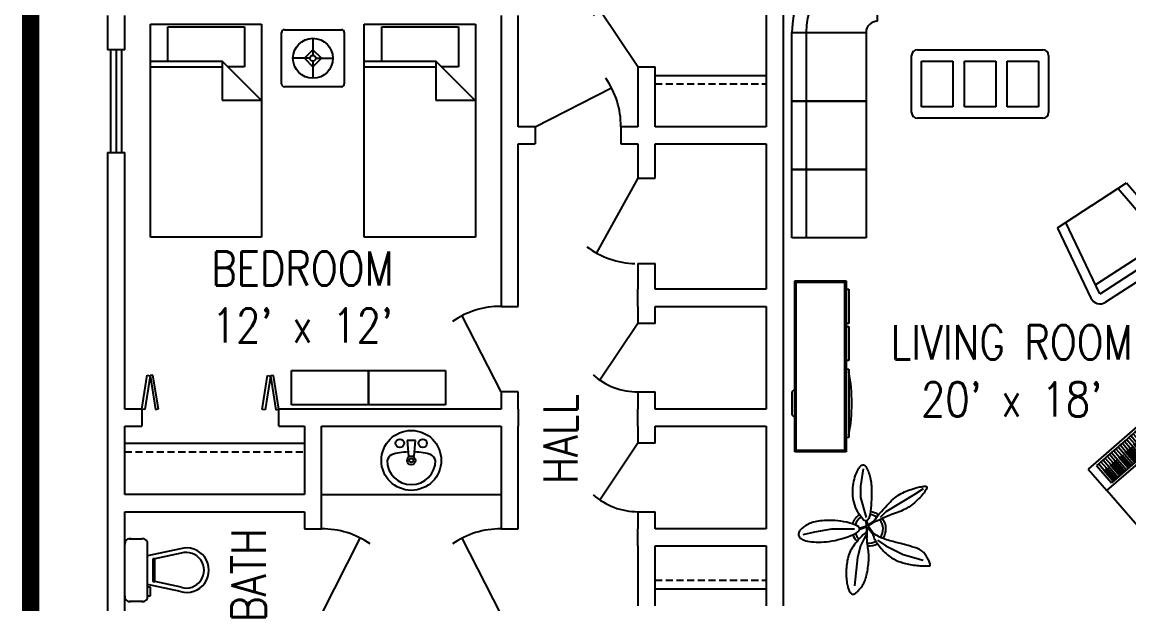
# Model space of a CAD drawing. Extents: x 33 to 1299, y 9 to 819.
# Drawn here: x 33 to 421.2, y 255.7 to 459.7 of the extents above; entities that cross this region are included whole.
import ezdxf
from ezdxf.enums import TextEntityAlignment as Align

# ---------------------------------------------------------------- set-up
doc = ezdxf.new("R2010")
doc.units = 0
doc.header["$LTSCALE"] = 5
doc.linetypes.add('DISCONTINUE', pattern=[0.75, 0.5, -0.25])
for name, color, linetype in [('1', 7, 'CONTINUOUS'), ('2', 7, 'CONTINUOUS'), ('3', 7, 'CONTINUOUS'), ('4', 7, 'CONTINUOUS')]:
    doc.layers.add(name, color=color, linetype=linetype)
doc.styles.add('ROMANS', font='ROMANS')

# ---------------------------------------------------------------- blocks, each defined once
blk = doc.blocks.new('FRNHOUSE-G17')
at = {"layer": '1', "color": 7}
for p, q in [((69, 450), (63, 450)), ((64, 450), (64, 414)), ((66, 450), (66, 414)), ((68, 414), (68, 450)), ((63, 414), (69, 414))]:
    blk.add_line(p, q, dxfattribs=at)
blk = doc.blocks.new('FRNHOUSE-G18')
at = {"layer": '1', "color": 7}
for p, q in [((294, 489), (294, 423)), ((300, 417), (300, 489))]:
    blk.add_line(p, q, dxfattribs=at)
blk = doc.blocks.new('FRNHOUSE-G19')
at = {"layer": '1', "color": 7}
for p, q in [((294, 423), (255, 423)), ((255, 417), (294, 417))]:
    blk.add_line(p, q, dxfattribs=at)
blk = doc.blocks.new('FRNHOUSE-G20')
at = {"layer": '1', "color": 7}
for p, q in [((213, 423), (207, 423)), ((207, 417), (213, 417))]:
    blk.add_line(p, q, dxfattribs=at)
blk = doc.blocks.new('FRNHOUSE-G21')
at = {"layer": '1', "color": 7}
for p, q in [((249, 423), (243, 423)), ((243, 417), (249, 417))]:
    blk.add_line(p, q, dxfattribs=at)
blk = doc.blocks.new('FRNHOUSE-G22')
at = {"layer": '2', "color": 5}
for p, q in [((303, 432), (329, 432)), ((303, 408), (303, 432)), ((308, 432), (308, 408)), ((329, 432), (329, 408)), ((329, 408), (303, 408))]:
    blk.add_line(p, q, dxfattribs=at)
blk = doc.blocks.new('FRNHOUSE-G24')
at = {"layer": '2', "color": 3}
for p, q in [((153, 384.27), (153, 459)), ((153, 459), (192, 459)), ((192, 459), (192, 384.27)), ((159.12, 446.04), (159.12, 458.01)), ((159.12, 458), (186, 458)), ((186, 458), (186, 444)), ((153, 446.04), (178.16, 446.04)), ((178.16, 443.88), (153, 443.88)), ((191.84, 432.36), (178.16, 446.04)), ((178.16, 446.04), (178.16, 432.36)), ((186, 444), (180.22, 444)), ((178.16, 432.36), (191.84, 432.36)), ((192, 384.27), (153, 384.27))]:
    blk.add_line(p, q, dxfattribs=at)
blk = doc.blocks.new('FRNHOUSE-G25')
at = {"layer": '2', "color": 3}
for p, q in [((78, 384.27), (78, 459)), ((78, 459), (117, 459)), ((117, 459), (117, 384.27)), ((84.12, 446.04), (84.12, 458.01)), ((84.12, 458), (111, 458)), ((111, 458), (111, 444)), ((78, 446.04), (103.16, 446.04)), ((103.16, 443.88), (78, 443.88)), ((116.84, 432.36), (103.16, 446.04)), ((103.16, 446.04), (103.16, 432.36)), ((111, 444), (105.22, 444)), ((103.16, 432.36), (116.84, 432.36)), ((117, 384.27), (78, 384.27))]:
    blk.add_line(p, q, dxfattribs=at)
blk = doc.blocks.new('FRNHOUSE-G47')
at = {"layer": '1', "color": 7}
for p, q in [((132, 294), (69, 294)), ((69, 288), (132, 288))]:
    blk.add_line(p, q, dxfattribs=at)
blk = doc.blocks.new('FRNHOUSE-G49')
at = {"layer": '1', "color": 7}
for p, q in [((132, 324), (123, 324)), ((123, 318), (132, 318))]:
    blk.add_line(p, q, dxfattribs=at)
blk = doc.blocks.new('FRNHOUSE-G50')
at = {"layer": '1', "color": 7}
for p, q in [((63, 318), (63, 288)), ((69, 294), (69, 318))]:
    blk.add_line(p, q, dxfattribs=at)
blk = doc.blocks.new('FRNHOUSE-G51')
at = {"layer": '1', "color": 7}
for p, q in [((63, 288), (63, 216)), ((69, 216), (69, 288))]:
    blk.add_line(p, q, dxfattribs=at)
blk = doc.blocks.new('FRNHOUSE-G52')
at = {"layer": '2', "color": 4}
for p, q in [((77, 258.5), (77, 276.5)), ((88.5, 275), (77, 272.5)), ((88.8, 273.5), (79.6, 271.5)), ((79.6, 271.5), (78.8, 271.5)), ((78.8, 271.5), (78.8, 263.5)), ((79.6, 263.5), (79.6, 271.5)), ((88.5, 260), (77, 262.5)), ((78, 261.5), (77, 261.5)), ((78, 258.5), (78, 261.5)), ((78.8, 263.5), (79.6, 263.5)), ((88.8, 261.5), (79.6, 263.5)), ((77, 258.5), (78, 258.5))]:
    blk.add_line(p, q, dxfattribs=at)
for points in [[(69, 258), (69, 276.5)], [(70.5, 278.5), (75, 278.5)], [(75.5, 256.5), (70.5, 256.5)]]:
    blk.add_lwpolyline(points, dxfattribs=at)
for centre, radius, start, end in [((70.81, 276.73), 1.82, 76.0139, 187.2532), ((75.31, 276.81), 1.72, 349.5085, 100.4915), ((90.69, 267.5), 7.81, 253.7398, 106.2602), ((90.55, 267.5), 6.25, 253.7398, 106.2602), ((70.75, 258.25), 1.77, 171.8699, 278.1301), ((75.31, 258.19), 1.72, 259.5085, 10.4915)]:
    blk.add_arc(centre, radius, start, end, dxfattribs=at)
blk = doc.blocks.new('FRNHOUSE-G53')
at = {"layer": '1', "color": 7}
for p, q in [((117.23, 323.87), (119.11, 335.73)), ((120.09, 335.57), (118.22, 323.72)), ((119.11, 335.73), (120.09, 335.57)), ((118.22, 323.72), (117.23, 323.87))]:
    blk.add_line(p, q, dxfattribs=at)
blk = doc.blocks.new('FRNHOUSE-G54')
at = {"layer": '1', "color": 7}
for p, q in [((75, 324), (76.88, 335.85)), ((77.86, 335.7), (75.99, 323.84)), ((76.88, 335.85), (77.86, 335.7)), ((75.99, 323.84), (75, 324))]:
    blk.add_line(p, q, dxfattribs=at)
blk = doc.blocks.new('FRNHOUSE-G55')
at = {"layer": '1', "color": 7}
for p, q in [((78.9, 335.91), (77.91, 335.75)), ((77.91, 335.75), (79.81, 323.9)), ((80.8, 324.06), (78.9, 335.91)), ((79.81, 323.9), (80.8, 324.06))]:
    blk.add_line(p, q, dxfattribs=at)
blk = doc.blocks.new('FRNHOUSE-G56')
at = {"layer": '1', "color": 7}
for p, q in [((63, 414), (63, 318)), ((69, 324), (69, 414))]:
    blk.add_line(p, q, dxfattribs=at)
blk = doc.blocks.new('FRNHOUSE-G58')
at = {"layer": '1', "color": 7}
for p, q in [((75, 324), (69, 324)), ((69, 318), (75, 318))]:
    blk.add_line(p, q, dxfattribs=at)
blk = doc.blocks.new('FRNHOUSE-G57')
at = {"layer": '1'}
blk.add_blockref('FRNHOUSE-G58', (0, 0), dxfattribs=at)
blk = doc.blocks.new('FRNHOUSE-G59')
at = {"layer": '1', "color": 7}
for p, q in [((121.13, 335.78), (120.14, 335.62)), ((120.14, 335.62), (122.04, 323.77)), ((123.03, 323.93), (121.13, 335.78)), ((122.04, 323.77), (123.03, 323.93))]:
    blk.add_line(p, q, dxfattribs=at)
blk = doc.blocks.new('FRNHOUSE-G60')
at = {"layer": '1', "color": 7}
for p, q in [((132, 318), (132, 294)), ((138, 288), (138, 318))]:
    blk.add_line(p, q, dxfattribs=at)
blk = doc.blocks.new('FRNHOUSE-G61')
at = {"layer": '1', "color": 7}
for p, q in [((201, 318), (201, 282)), ((207, 282), (207, 318))]:
    blk.add_line(p, q, dxfattribs=at)
blk = doc.blocks.new('FRNHOUSE-G63')
at = {"layer": '2', "color": 4}
for p, q in [((168, 313), (168.5, 307.5)), ((171, 313), (168, 313)), ((170.5, 307.5), (171, 313)), ((168.5, 307.5), (170.5, 307.5))]:
    blk.add_line(p, q, dxfattribs=at)
for centre, radius in [((169.5, 306), 10.5), ((165.5, 312), 1.5), ((173.5, 312), 1.5), ((169.5, 306), 1.5), ((169.5, 306), 0.707)]:
    blk.add_circle(centre, radius, dxfattribs=at)
for centre, radius, start, end in [((164.75, 304.75), 3.95, 124.6952, 161.5651), ((169.5, 284), 25, 92.6865, 106.2602), ((169.5, 284), 25, 73.7398, 87.1784), ((174.25, 304.75), 3.95, 18.4349, 55.3048), ((169.5, 306), 8.5, 180, 0)]:
    blk.add_arc(centre, radius, start, end, dxfattribs=at)
blk = doc.blocks.new('FRNHOUSE-G62')
at = {"layer": '2', "color": 4}
blk.add_line((138, 294), (201, 294), dxfattribs=at)
at = {"layer": '2'}
blk.add_blockref('FRNHOUSE-G63', (0, 0), dxfattribs=at)
blk = doc.blocks.new('FRNHOUSE-G64')
at = {"layer": '1', "color": 7}
for p, q in [((249, 318), (249, 312)), ((255, 312), (255, 318))]:
    blk.add_line(p, q, dxfattribs=at)
blk = doc.blocks.new('FRNHOUSE-G65')
at = {"layer": '1', "color": 7}
blk.add_line((249, 312), (235.58, 292.1), dxfattribs=at)
blk.add_arc((249.04, 311.8), 23.8, 228.5184, 269.9033, dxfattribs=at)
blk = doc.blocks.new('FRNHOUSE-G66')
at = {"layer": '1', "color": 7}
for p, q in [((132, 288), (132, 282)), ((138, 282), (138, 288))]:
    blk.add_line(p, q, dxfattribs=at)
blk = doc.blocks.new('FRNHOUSE-G67')
at = {"layer": '1', "color": 7}
blk.add_line((138, 252), (151.62, 278.73), dxfattribs=at)
blk.add_arc((138.2, 252.56), 29.44, 55.0496, 90.3912, dxfattribs=at)
blk = doc.blocks.new('FRNHOUSE-G71')
at = {"layer": '1', "color": 7}
blk.add_line((201, 252), (187.38, 278.73), dxfattribs=at)
blk.add_arc((200.8, 252.56), 29.44, 89.6087, 124.9504, dxfattribs=at)
blk = doc.blocks.new('FRNHOUSE-G76')
at = {"layer": '1', "color": 7}
for p, q in [((249, 288), (249, 282)), ((255, 282), (255, 288))]:
    blk.add_line(p, q, dxfattribs=at)
blk = doc.blocks.new('FRNHOUSE-G77')
at = {"layer": '1', "color": 7}
for p, q in [((249, 276), (249, 255)), ((255, 255), (255, 276))]:
    blk.add_line(p, q, dxfattribs=at)
blk = doc.blocks.new('FRNHOUSE-G78')
at = {"layer": '1', "color": 7}
blk.add_line((249, 354), (235.58, 334.1), dxfattribs=at)
blk.add_arc((249.04, 353.8), 23.8, 228.5184, 269.9033, dxfattribs=at)
blk = doc.blocks.new('FRNHOUSE-G79')
at = {"layer": '1', "color": 7}
blk.add_line((249, 405), (234.46, 378.76), dxfattribs=at)
blk.add_arc((248.78, 404.45), 29.44, 233.0496, 268.3912, dxfattribs=at)
blk = doc.blocks.new('FRNHOUSE-G80')
at = {"layer": '1', "color": 7}
for p, q in [((201, 324), (132, 324)), ((138, 318), (201, 318))]:
    blk.add_line(p, q, dxfattribs=at)
blk = doc.blocks.new('FRNHOUSE-G81')
at = {"layer": '1', "color": 7}
for p, q in [((201, 330), (201, 324)), ((207, 324), (207, 330))]:
    blk.add_line(p, q, dxfattribs=at)
blk = doc.blocks.new('FRNHOUSE-G82')
at = {"layer": '1', "color": 7}
for p, q in [((201, 417), (201, 360)), ((207, 360), (207, 417))]:
    blk.add_line(p, q, dxfattribs=at)
blk = doc.blocks.new('FRNHOUSE-G83')
at = {"layer": '1', "color": 7}
blk.add_line((201, 330), (187.38, 356.73), dxfattribs=at)
blk.add_arc((200.8, 330.56), 29.44, 89.6087, 124.9504, dxfattribs=at)
blk = doc.blocks.new('FRNHOUSE-G84')
at = {"layer": '2', "color": 9}
for p, q in [((154.5, 337.5), (181.5, 337.5)), ((154.5, 325.5), (154.5, 337.5)), ((181.5, 337.5), (181.5, 325.5)), ((181.5, 325.5), (154.5, 325.5))]:
    blk.add_line(p, q, dxfattribs=at)
blk = doc.blocks.new('FRNHOUSE-G85')
at = {"layer": '2', "color": 9}
for p, q in [((127.5, 337.5), (154.5, 337.5)), ((127.5, 325.5), (127.5, 337.5)), ((154.5, 337.5), (154.5, 325.5)), ((154.5, 325.5), (127.5, 325.5))]:
    blk.add_line(p, q, dxfattribs=at)
blk = doc.blocks.new('FRNHOUSE-G86')
at = {"layer": '1', "color": 7}
for p, q in [((249, 330), (249, 324)), ((255, 324), (255, 330))]:
    blk.add_line(p, q, dxfattribs=at)
blk = doc.blocks.new('FRNHOUSE-G87')
at = {"layer": '1', "color": 7}
for p, q in [((249, 417), (249, 405)), ((255, 405), (255, 417))]:
    blk.add_line(p, q, dxfattribs=at)
blk = doc.blocks.new('FRNHOUSE-G88')
at = {"layer": '1', "color": 7}
for p, q in [((249, 360), (249, 354)), ((255, 354), (255, 360))]:
    blk.add_line(p, q, dxfattribs=at)
blk = doc.blocks.new('FRNHOUSE-G89')
at = {"layer": '1', "color": 7}
for p, q in [((249, 375), (249, 366)), ((255, 366), (255, 375))]:
    blk.add_line(p, q, dxfattribs=at)
blk = doc.blocks.new('FRNHOUSE-G110')
at = {"layer": '1', "color": 7}
for p, q in [((294, 318), (294, 282)), ((300, 282), (300, 318))]:
    blk.add_line(p, q, dxfattribs=at)
blk = doc.blocks.new('FRNHOUSE-G111')
at = {"layer": '2', "color": 9}
for p, q in [((304, 309), (304, 369)), ((304, 369), (322, 369)), ((322, 369), (322, 309)), ((304.5, 309.5), (304.5, 368.5)), ((304.5, 368.5), (321.5, 368.5)), ((321.5, 368.5), (321.5, 309.5)), ((322, 366), (323, 366)), ((323, 366), (323, 354)), ((323, 354), (322, 354)), ((322, 353), (323, 353)), ((323, 353), (323, 341)), ((323, 341), (322, 341)), ((322, 338), (323, 338)), ((323, 338), (323, 314)), ((304, 331), (303, 330)), ((303, 330), (303, 322)), ((303, 322), (304, 321)), ((323, 314), (322, 314)), ((322, 309), (304, 309)), ((321.5, 309.5), (304.5, 309.5))]:
    blk.add_line(p, q, dxfattribs=at)
blk.add_arc((263, 326), 61, 349.6112, 10.3889, dxfattribs=at)
blk = doc.blocks.new('FRNHOUSE-G113')
at = {"layer": '1', "color": 7}
for p, q in [((294, 282), (255, 282)), ((255, 276), (294, 276))]:
    blk.add_line(p, q, dxfattribs=at)
blk = doc.blocks.new('FRNHOUSE-G117')
at = {"layer": '1', "color": 7}
for p, q in [((294, 276), (294, 255)), ((300, 255), (300, 276))]:
    blk.add_line(p, q, dxfattribs=at)
blk = doc.blocks.new('FRNHOUSE-G119')
at = {"layer": '2', "color": 3}
for p, q in [((328, 303), (327, 297)), ((327, 297), (327, 293)), ((349, 296), (346, 294)), ((327, 293), (329, 286)), ((346, 294), (341, 291)), ((336, 288), (334, 286)), ((341, 291), (336, 288)), ((329.11, 282.99), (329.07, 284.78)), ((329.59, 283.23), (329.37, 284.83)), ((331.83, 284.64), (329.59, 283.28)), ((329.73, 282.9), (331.94, 284.45)), ((307, 280), (311, 281)), ((311, 281), (317, 282)), ((317, 282), (325, 282)), ((326.76, 282.19), (329.11, 283.04)), ((326.84, 281.91), (329.15, 282.66)), ((329, 280), (327, 276)), ((329.15, 282.66), (329.11, 280.88)), ((329.37, 280.83), (329.44, 282.71)), ((329.44, 282.71), (331.31, 280.41)), ((331.5, 280.45), (329.73, 282.95)), ((327, 276), (326, 272)), ((333, 278), (336, 276)), ((336, 276), (342, 273)), ((326, 272), (325, 262)), ((342, 273), (349, 271))]:
    blk.add_line(p, q, dxfattribs=at)
for points in [[(325.67, 288.83), (325.32, 289.64), (325.04, 290.43), (324.81, 291.21), (324.62, 291.98), (324.49, 292.74), (324.4, 293.5), (324.35, 294.25), (324.33, 295), (324.35, 295.75), (324.4, 296.5), (324.47, 297.24), (324.58, 297.98), (324.72, 298.71), (324.9, 299.43), (325.1, 300.14), (325.33, 300.83), (325.6, 301.51), (325.89, 302.16), (326.2, 302.76), (326.52, 303.29), (326.85, 303.75), (327.18, 304.11), (327.51, 304.37), (327.83, 304.5), (328.14, 304.5), (328.43, 304.37), (328.7, 304.13), (328.96, 303.81), (329.2, 303.42), (329.43, 302.98), (329.64, 302.5), (329.83, 302), (330.01, 301.5), (330.18, 300.99), (330.33, 300.48), (330.46, 299.96), (330.58, 299.42), (330.68, 298.86), (330.76, 298.28), (330.83, 297.67), (330.89, 297.03), (330.93, 296.35), (330.95, 295.63), (330.96, 294.88), (330.95, 294.07), (330.93, 293.21), (330.89, 292.3), (330.83, 291.33), (330.76, 290.31), (330.67, 289.26), (330.55, 288.24), (330.4, 287.27), (330.2, 286.41), (329.97, 285.68), (329.68, 285.15), (329.33, 284.83), (328.93, 284.77), (328.48, 284.94), (328, 285.31), (327.5, 285.83), (327, 286.48), (326.52, 287.22), (326.07, 288.02), (325.67, 288.83)], [(335.67, 289.5), (336.28, 290.16), (336.86, 290.78), (337.43, 291.36), (337.98, 291.9), (338.52, 292.39), (339.07, 292.85), (339.61, 293.28), (340.17, 293.67), (340.74, 294.03), (341.32, 294.36), (341.91, 294.66), (342.5, 294.94), (343.09, 295.19), (343.68, 295.42), (344.26, 295.64), (344.83, 295.83), (345.39, 296.01), (345.92, 296.18), (346.44, 296.33), (346.94, 296.46), (347.41, 296.58), (347.86, 296.68), (348.28, 296.76), (348.67, 296.83), (349.03, 296.89), (349.35, 296.92), (349.63, 296.93), (349.88, 296.92), (350.07, 296.87), (350.21, 296.79), (350.3, 296.66), (350.33, 296.5), (350.3, 296.29), (350.21, 296.04), (350.07, 295.74), (349.88, 295.42), (349.63, 295.06), (349.35, 294.67), (349.03, 294.26), (348.67, 293.83), (348.28, 293.39), (347.86, 292.93), (347.42, 292.48), (346.96, 292.02), (346.48, 291.57), (345.99, 291.14), (345.5, 290.72), (345, 290.33), (344.5, 289.97), (343.99, 289.64), (343.48, 289.33), (342.96, 289.04), (342.42, 288.77), (341.86, 288.51), (341.28, 288.25), (340.67, 288), (340.03, 287.75), (339.36, 287.5), (338.68, 287.24), (337.98, 286.98), (337.27, 286.71), (336.57, 286.43), (335.86, 286.14), (335.17, 285.83), (334.49, 285.52), (333.85, 285.21), (333.26, 284.92), (332.75, 284.69), (332.33, 284.52), (332.03, 284.45), (331.85, 284.49), (331.83, 284.67), (331.98, 284.99), (332.27, 285.45), (332.68, 286.01), (333.19, 286.65), (333.77, 287.34), (334.39, 288.07), (335.03, 288.79), (335.67, 289.5)], [(321.17, 284.5), (320.11, 284.66), (319.08, 284.79), (318.08, 284.87), (317.1, 284.92), (316.17, 284.93), (315.28, 284.92), (314.45, 284.89), (313.67, 284.83), (312.95, 284.76), (312.28, 284.68), (311.67, 284.58), (311.1, 284.46), (310.58, 284.33), (310.08, 284.18), (309.61, 284.01), (309.17, 283.83), (308.74, 283.64), (308.33, 283.43), (307.93, 283.21), (307.56, 282.98), (307.22, 282.74), (306.89, 282.5), (306.6, 282.25), (306.33, 282), (306.1, 281.75), (305.9, 281.5), (305.72, 281.25), (305.58, 281), (305.47, 280.75), (305.4, 280.5), (305.35, 280.25), (305.33, 280), (305.35, 279.75), (305.4, 279.5), (305.5, 279.26), (305.65, 279.02), (305.85, 278.79), (306.11, 278.57), (306.43, 278.36), (306.83, 278.17), (307.31, 277.99), (307.86, 277.83), (308.47, 277.68), (309.15, 277.56), (309.88, 277.47), (310.65, 277.39), (311.47, 277.35), (312.33, 277.33), (313.22, 277.35), (314.15, 277.4), (315.1, 277.48), (316.08, 277.6), (317.1, 277.76), (318.15, 277.97), (319.22, 278.21), (320.33, 278.5), (321.47, 278.83), (322.59, 279.21), (323.66, 279.61), (324.65, 280.04), (325.49, 280.49), (326.17, 280.94), (326.63, 281.39), (326.83, 281.83), (326.75, 282.26), (326.42, 282.67), (325.86, 283.06), (325.12, 283.42), (324.25, 283.74), (323.27, 284.04), (322.23, 284.29), (321.17, 284.5)], [(326.17, 278), (325.74, 277.5), (325.33, 277), (324.93, 276.49), (324.56, 275.98), (324.22, 275.46), (323.89, 274.93), (323.6, 274.39), (323.33, 273.83), (323.1, 273.26), (322.89, 272.68), (322.72, 272.08), (322.56, 271.48), (322.43, 270.87), (322.33, 270.25), (322.24, 269.62), (322.17, 269), (322.11, 268.38), (322.07, 267.75), (322.05, 267.13), (322.04, 266.52), (322.05, 265.92), (322.07, 265.32), (322.11, 264.74), (322.17, 264.17), (322.24, 263.61), (322.32, 263.08), (322.42, 262.57), (322.52, 262.08), (322.63, 261.63), (322.75, 261.21), (322.88, 260.84), (323, 260.5), (323.12, 260.21), (323.25, 259.96), (323.38, 259.76), (323.5, 259.58), (323.62, 259.44), (323.75, 259.33), (323.88, 259.24), (324, 259.17), (324.13, 259.11), (324.25, 259.08), (324.38, 259.06), (324.52, 259.06), (324.67, 259.09), (324.82, 259.14), (324.99, 259.22), (325.17, 259.33), (325.36, 259.47), (325.57, 259.64), (325.79, 259.84), (326.02, 260.06), (326.26, 260.31), (326.5, 260.58), (326.75, 260.86), (327, 261.17), (327.25, 261.49), (327.5, 261.83), (327.74, 262.19), (327.98, 262.58), (328.21, 263.01), (328.43, 263.46), (328.64, 263.96), (328.83, 264.5), (329.01, 265.08), (329.18, 265.71), (329.33, 266.35), (329.46, 267.02), (329.58, 267.69), (329.68, 268.37), (329.76, 269.03), (329.83, 269.67), (329.89, 270.28), (329.93, 270.86), (329.95, 271.43), (329.96, 271.98), (329.95, 272.52), (329.93, 273.07), (329.89, 273.61), (329.83, 274.17), (329.76, 274.74), (329.68, 275.32), (329.6, 275.9), (329.52, 276.48), (329.45, 277.05), (329.39, 277.61), (329.35, 278.15), (329.33, 278.67), (329.35, 279.15), (329.38, 279.59), (329.41, 279.98), (329.44, 280.31), (329.44, 280.57), (329.4, 280.75), (329.32, 280.84), (329.17, 280.83), (328.94, 280.72), (328.65, 280.51), (328.31, 280.22), (327.92, 279.85), (327.5, 279.44), (327.06, 278.98), (326.61, 278.5), (326.17, 278)], [(332.33, 277.83), (332.6, 277.39), (332.89, 276.93), (333.22, 276.47), (333.56, 276), (333.93, 275.53), (334.33, 275.07), (334.74, 274.61), (335.17, 274.17), (335.61, 273.74), (336.07, 273.33), (336.53, 272.93), (337, 272.56), (337.47, 272.22), (337.93, 271.89), (338.39, 271.6), (338.83, 271.33), (339.26, 271.1), (339.68, 270.89), (340.1, 270.71), (340.52, 270.54), (340.95, 270.39), (341.39, 270.26), (341.85, 270.13), (342.33, 270), (342.85, 269.88), (343.39, 269.75), (343.95, 269.63), (344.52, 269.52), (345.1, 269.42), (345.68, 269.32), (346.26, 269.24), (346.83, 269.17), (347.39, 269.11), (347.92, 269.07), (348.43, 269.04), (348.92, 269.02), (349.37, 269.01), (349.79, 269), (350.16, 269), (350.5, 269), (350.79, 269), (351.03, 269.01), (351.23, 269.04), (351.38, 269.08), (351.48, 269.16), (351.53, 269.28), (351.54, 269.45), (351.5, 269.67), (351.42, 269.95), (351.29, 270.28), (351.13, 270.65), (350.94, 271.04), (350.72, 271.45), (350.49, 271.87), (350.25, 272.28), (350, 272.67), (349.75, 273.03), (349.49, 273.36), (349.23, 273.66), (348.96, 273.94), (348.67, 274.19), (348.36, 274.42), (348.03, 274.64), (347.67, 274.83), (347.28, 275.01), (346.86, 275.18), (346.43, 275.33), (345.98, 275.48), (345.52, 275.62), (345.07, 275.75), (344.61, 275.87), (344.17, 276), (343.74, 276.12), (343.32, 276.25), (342.9, 276.38), (342.48, 276.5), (342.05, 276.62), (341.61, 276.75), (341.15, 276.88), (340.67, 277), (340.15, 277.13), (339.61, 277.25), (339.05, 277.38), (338.48, 277.52), (337.9, 277.67), (337.32, 277.82), (336.74, 277.99), (336.17, 278.17), (335.61, 278.36), (335.08, 278.57), (334.57, 278.78), (334.08, 279), (333.63, 279.22), (333.21, 279.43), (332.84, 279.64), (332.5, 279.83), (332.21, 280.01), (331.97, 280.17), (331.76, 280.3), (331.6, 280.4), (331.48, 280.45), (331.4, 280.47), (331.35, 280.43), (331.33, 280.33), (331.35, 280.18), (331.4, 279.97), (331.47, 279.7), (331.58, 279.4), (331.72, 279.05), (331.9, 278.67), (332.1, 278.26), (332.33, 277.83)]]:
    blk.add_lwpolyline(points, close=True, dxfattribs=at)
for radius, start, end in [(6, 55.4621, 85.1348), (6, 123.8022, 163.3846), (5, 123.3061, 164.633), (5, 56.1561, 85.8566), (5, 323.0276, 39.4037), (6, 325.816, 37.097), (6, 200.5744, 226.3792), (5, 199.7262, 226.28), (5, 263.9554, 299.0217), (6, 266.0481, 299.6067)]:
    blk.add_arc((330, 282), radius, start, end, dxfattribs=at)
blk = doc.blocks.new('FRNHOUSE-G120')
at = {"layer": '1', "color": 7}
for p, q in [((294, 324), (255, 324)), ((255, 318), (294, 318))]:
    blk.add_line(p, q, dxfattribs=at)
blk = doc.blocks.new('FRNHOUSE-G121')
at = {"layer": '1', "color": 7}
for p, q in [((294, 366), (255, 366)), ((255, 360), (294, 360))]:
    blk.add_line(p, q, dxfattribs=at)
blk = doc.blocks.new('FRNHOUSE-G122')
at = {"layer": '1', "color": 7}
for p, q in [((294, 360), (294, 324)), ((300, 324), (300, 360))]:
    blk.add_line(p, q, dxfattribs=at)
blk = doc.blocks.new('FRNHOUSE-G123')
at = {"layer": '1', "color": 7}
for p, q in [((294, 417), (294, 366)), ((300, 366), (300, 417))]:
    blk.add_line(p, q, dxfattribs=at)
blk = doc.blocks.new('FRNHOUSE-G124')
at = {"layer": '2', "color": 5}
for p, q in [((303, 408), (329, 408)), ((303, 384), (303, 408)), ((308, 408), (308, 384)), ((329, 408), (329, 384)), ((329, 384), (303, 384))]:
    blk.add_line(p, q, dxfattribs=at)
blk = doc.blocks.new('FRNHOUSE-G127')
at = {"layer": '2', "color": 7}
for p, q in [((450.71, 341.03), (406.94, 302.98)), ((413.5, 295.44), (457.27, 333.49)), ((454.35, 332.27), (415.1, 298.16)), ((421.93, 314.69), (421.18, 314.04)), ((422.69, 315.35), (421.93, 314.69)), ((421.93, 314.69), (423.9, 312.43)), ((417.4, 310.76), (416.65, 310.1)), ((418.16, 311.41), (417.4, 310.76)), ((417.4, 310.76), (422.65, 304.72)), ((418.91, 312.07), (418.16, 311.41)), ((418.16, 311.41), (420.13, 309.15)), ((419.67, 312.73), (418.91, 312.07)), ((418.91, 312.07), (420.88, 309.81)), ((420.42, 313.38), (419.67, 312.73)), ((419.67, 312.73), (421.63, 310.46)), ((421.18, 314.04), (420.42, 313.38)), ((420.42, 313.38), (425.67, 307.34)), ((421.18, 314.04), (423.14, 311.77)), ((421.63, 310.46), (421.82, 310.63)), ((421.82, 310.63), (425.1, 306.85)), ((422.96, 311.61), (423.14, 311.77)), ((426.24, 307.84), (422.96, 311.61)), ((423.14, 311.77), (423.33, 311.94)), ((423.33, 311.94), (426.61, 308.16)), ((423.71, 312.27), (423.9, 312.43)), ((426.99, 308.49), (423.71, 312.27)), ((423.9, 312.43), (424.09, 312.59)), ((424.09, 312.59), (427.37, 308.82)), ((412.87, 306.82), (412.12, 306.17)), ((413.63, 307.48), (412.87, 306.82)), ((412.87, 306.82), (414.84, 304.56)), ((414.38, 308.13), (413.63, 307.48)), ((413.63, 307.48), (415.6, 305.21)), ((415.14, 308.79), (414.38, 308.13)), ((414.38, 308.13), (416.35, 305.87)), ((415.89, 309.45), (415.14, 308.79)), ((415.14, 308.79), (420.39, 302.75)), ((416.65, 310.1), (415.89, 309.45)), ((415.89, 309.45), (417.86, 307.18)), ((416.65, 310.1), (418.62, 307.84)), ((417.67, 307.02), (417.86, 307.18)), ((420.95, 303.24), (417.67, 307.02)), ((417.86, 307.18), (418.05, 307.35)), ((418.05, 307.35), (421.33, 303.57)), ((418.43, 307.67), (418.62, 307.84)), ((421.71, 303.9), (418.43, 307.67)), ((418.62, 307.84), (418.8, 308)), ((418.8, 308), (422.08, 304.23)), ((419.94, 308.99), (420.13, 309.15)), ((423.22, 305.21), (419.94, 308.99)), ((420.13, 309.15), (420.31, 309.31)), ((420.31, 309.31), (423.59, 305.54)), ((420.69, 309.64), (420.88, 309.81)), ((423.97, 305.87), (420.69, 309.64)), ((420.88, 309.81), (421.07, 309.97)), ((421.07, 309.97), (424.35, 306.2)), ((421.45, 310.3), (421.63, 310.46)), ((424.73, 306.52), (421.45, 310.3)), ((406.94, 302.98), (413.5, 295.44)), ((410.61, 304.85), (409.86, 304.2)), ((409.86, 304.2), (415.1, 298.16)), ((411.36, 305.51), (410.61, 304.85)), ((410.61, 304.85), (412.58, 302.59)), ((412.12, 306.17), (411.36, 305.51)), ((411.36, 305.51), (413.33, 303.24)), ((412.12, 306.17), (417.37, 300.13)), ((413.14, 303.08), (413.33, 303.24)), ((416.42, 299.31), (413.14, 303.08)), ((413.33, 303.24), (413.52, 303.41)), ((413.52, 303.41), (416.8, 299.64)), ((414.65, 304.39), (414.84, 304.56)), ((417.93, 300.62), (414.65, 304.39)), ((414.84, 304.56), (415.03, 304.72)), ((415.03, 304.72), (418.31, 300.95)), ((415.41, 305.05), (415.6, 305.21)), ((418.69, 301.28), (415.41, 305.05)), ((415.6, 305.21), (415.79, 305.38)), ((415.79, 305.38), (419.07, 301.6)), ((416.16, 305.71), (416.35, 305.87)), ((419.44, 301.93), (416.16, 305.71)), ((416.35, 305.87), (416.54, 306.03)), ((416.54, 306.03), (419.82, 302.26)), ((412.39, 302.42), (412.58, 302.59)), ((415.67, 298.65), (412.39, 302.42)), ((412.58, 302.59), (412.77, 302.75)), ((412.77, 302.75), (416.05, 298.98)), ((427.27, 279.59), (413.5, 295.44))]:
    blk.add_line(p, q, dxfattribs=at)
for centre, start, end in [((435.57, 286.8), 221, 311), ((450.01, 270.2), 38.3974, 131)]:
    blk.add_arc(centre, 11, start, end, dxfattribs=at)
blk = doc.blocks.new('FRNHOUSE-G126')
at = {"layer": '2', "color": 7}
for p, q in [((435.52, 326.5), (434.76, 325.85)), ((436.27, 327.16), (435.52, 326.5)), ((435.52, 326.5), (437.48, 324.24)), ((437.02, 327.82), (436.27, 327.16)), ((436.27, 327.16), (441.52, 321.12)), ((430.99, 322.57), (430.23, 321.91)), ((431.74, 323.22), (430.99, 322.57)), ((430.99, 322.57), (436.24, 316.53)), ((432.5, 323.88), (431.74, 323.22)), ((431.74, 323.22), (433.71, 320.96)), ((433.25, 324.53), (432.5, 323.88)), ((432.5, 323.88), (434.46, 321.61)), ((434.01, 325.19), (433.25, 324.53)), ((433.25, 324.53), (438.5, 318.5)), ((434.76, 325.85), (434.01, 325.19)), ((434.01, 325.19), (435.97, 322.93)), ((434.76, 325.85), (436.73, 323.58)), ((435.79, 322.76), (435.97, 322.93)), ((439.07, 318.99), (435.79, 322.76)), ((435.97, 322.93), (436.16, 323.09)), ((436.16, 323.09), (439.44, 319.32)), ((436.54, 323.42), (436.73, 323.58)), ((439.82, 319.65), (436.54, 323.42)), ((436.73, 323.58), (436.92, 323.75)), ((436.92, 323.75), (440.2, 319.97)), ((437.3, 324.07), (437.48, 324.24)), ((440.58, 320.3), (437.3, 324.07)), ((437.48, 324.24), (437.67, 324.4)), ((437.67, 324.4), (440.95, 320.63)), ((426.46, 318.63), (425.7, 317.97)), ((427.21, 319.29), (426.46, 318.63)), ((426.46, 318.63), (428.43, 316.37)), ((427.97, 319.94), (427.21, 319.29)), ((427.21, 319.29), (429.18, 317.02)), ((428.72, 320.6), (427.97, 319.94)), ((427.97, 319.94), (433.22, 313.9)), ((429.48, 321.25), (428.72, 320.6)), ((428.72, 320.6), (430.69, 318.33)), ((430.23, 321.91), (429.48, 321.25)), ((429.48, 321.25), (431.45, 318.99)), ((430.23, 321.91), (432.2, 319.65)), ((430.5, 318.17), (430.69, 318.33)), ((430.69, 318.33), (430.88, 318.5)), ((430.88, 318.5), (434.16, 314.72)), ((431.26, 318.83), (431.45, 318.99)), ((434.54, 315.05), (431.26, 318.83)), ((431.45, 318.99), (431.63, 319.15)), ((431.63, 319.15), (434.92, 315.38)), ((432.01, 319.48), (432.2, 319.65)), ((435.29, 315.71), (432.01, 319.48)), ((432.2, 319.65), (432.39, 319.81)), ((432.39, 319.81), (435.67, 316.04)), ((433.52, 320.79), (433.71, 320.96)), ((436.8, 317.02), (433.52, 320.79)), ((433.71, 320.96), (433.9, 321.12)), ((433.9, 321.12), (437.18, 317.35)), ((434.28, 321.45), (434.46, 321.61)), ((437.56, 317.68), (434.28, 321.45)), ((434.46, 321.61), (434.65, 321.78)), ((434.65, 321.78), (437.93, 318.01)), ((423.44, 316.01), (422.69, 315.35)), ((422.69, 315.35), (427.93, 309.31)), ((424.19, 316.66), (423.44, 316.01)), ((423.44, 316.01), (425.41, 313.74)), ((424.95, 317.32), (424.19, 316.66)), ((424.19, 316.66), (426.16, 314.4)), ((425.7, 317.97), (424.95, 317.32)), ((424.95, 317.32), (426.92, 315.05)), ((425.7, 317.97), (430.95, 311.94)), ((426.16, 314.4), (426.35, 314.56)), ((426.35, 314.56), (429.63, 310.79)), ((426.73, 314.89), (426.92, 315.05)), ((430.01, 311.12), (426.73, 314.89)), ((426.92, 315.05), (427.11, 315.22)), ((427.11, 315.22), (430.39, 311.44)), ((428.24, 316.2), (428.43, 316.37)), ((431.52, 312.43), (428.24, 316.2)), ((428.43, 316.37), (428.62, 316.53)), ((428.62, 316.53), (431.9, 312.76)), ((428.99, 316.86), (429.18, 317.02)), ((432.27, 313.08), (428.99, 316.86)), ((429.18, 317.02), (429.37, 317.19)), ((429.37, 317.19), (432.65, 313.41)), ((433.78, 314.4), (430.5, 318.17)), ((425.22, 313.58), (425.41, 313.74)), ((428.5, 309.8), (425.22, 313.58)), ((425.41, 313.74), (425.6, 313.91)), ((425.6, 313.91), (428.88, 310.13)), ((425.97, 314.23), (426.16, 314.4)), ((429.25, 310.46), (425.97, 314.23)), ((458.31, 277.42), (462.9, 272.13))]:
    blk.add_line(p, q, dxfattribs=at)
blk.add_arc((473.91, 286.9), 18.42, 233.2933, 28.7067, dxfattribs=at)
at = {"layer": '2'}
blk.add_blockref('FRNHOUSE-G127', (0, 0), dxfattribs=at)
blk = doc.blocks.new('FRNHOUSE-G125')
at = {"layer": '2', "color": 7}
for p, q in [((449.1, 338.31), (448.35, 337.66)), ((449.1, 338.31), (454.35, 332.27)), ((457.27, 333.49), (450.71, 341.03)), ((444.57, 334.38), (443.82, 333.72)), ((445.33, 335.03), (444.57, 334.38)), ((444.57, 334.38), (446.54, 332.11)), ((446.08, 335.69), (445.33, 335.03)), ((445.33, 335.03), (447.29, 332.77)), ((446.84, 336.34), (446.08, 335.69)), ((446.08, 335.69), (448.05, 333.42)), ((447.59, 337), (446.84, 336.34)), ((446.84, 336.34), (452.08, 330.31)), ((448.35, 337.66), (447.59, 337)), ((447.59, 337), (449.56, 334.74)), ((448.35, 337.66), (450.31, 335.39)), ((449.37, 334.57), (449.56, 334.74)), ((452.65, 330.8), (449.37, 334.57)), ((449.56, 334.74), (449.75, 334.9)), ((449.75, 334.9), (453.03, 331.13)), ((450.13, 335.23), (450.31, 335.39)), ((453.41, 331.45), (450.13, 335.23)), ((450.31, 335.39), (450.5, 335.56)), ((450.5, 335.56), (453.78, 331.78)), ((440.04, 330.44), (439.29, 329.78)), ((440.8, 331.1), (440.04, 330.44)), ((440.04, 330.44), (442.01, 328.18)), ((441.55, 331.75), (440.8, 331.1)), ((440.8, 331.1), (442.77, 328.83)), ((442.31, 332.41), (441.55, 331.75)), ((441.55, 331.75), (446.8, 325.71)), ((443.06, 333.06), (442.31, 332.41)), ((442.31, 332.41), (444.28, 330.14)), ((443.82, 333.72), (443.06, 333.06)), ((443.06, 333.06), (445.03, 330.8)), ((443.82, 333.72), (449.07, 327.68)), ((444.09, 329.98), (444.28, 330.14)), ((447.37, 326.21), (444.09, 329.98)), ((444.28, 330.14), (444.46, 330.31)), ((444.46, 330.31), (447.75, 326.53)), ((444.84, 330.64), (445.03, 330.8)), ((448.12, 326.86), (444.84, 330.64)), ((445.03, 330.8), (445.22, 330.96)), ((445.22, 330.96), (448.5, 327.19)), ((446.35, 331.95), (446.54, 332.11)), ((449.63, 328.17), (446.35, 331.95)), ((446.54, 332.11), (446.73, 332.28)), ((446.73, 332.28), (450.01, 328.5)), ((447.11, 332.6), (447.29, 332.77)), ((450.39, 328.83), (447.11, 332.6)), ((447.29, 332.77), (447.48, 332.93)), ((447.48, 332.93), (450.76, 329.16)), ((447.86, 333.26), (448.05, 333.42)), ((451.14, 329.49), (447.86, 333.26)), ((448.05, 333.42), (448.24, 333.59)), ((448.24, 333.59), (451.52, 329.81)), ((490.07, 295.75), (457.27, 333.49)), ((437.78, 328.47), (437.02, 327.82)), ((437.02, 327.82), (438.99, 325.55)), ((438.53, 329.13), (437.78, 328.47)), ((437.78, 328.47), (439.75, 326.21)), ((439.29, 329.78), (438.53, 329.13)), ((438.53, 329.13), (443.78, 323.09)), ((439.29, 329.78), (441.26, 327.52)), ((439.56, 326.04), (439.75, 326.21)), ((439.75, 326.21), (439.94, 326.37)), ((439.94, 326.37), (443.22, 322.6)), ((441.07, 327.36), (441.26, 327.52)), ((444.35, 323.58), (441.07, 327.36)), ((441.26, 327.52), (441.45, 327.68)), ((441.45, 327.68), (444.73, 323.91)), ((441.82, 328.01), (442.01, 328.18)), ((445.1, 324.24), (441.82, 328.01)), ((442.01, 328.18), (442.2, 328.34)), ((442.2, 328.34), (445.48, 324.57)), ((442.58, 328.67), (442.77, 328.83)), ((445.86, 324.89), (442.58, 328.67)), ((442.77, 328.83), (442.96, 329)), ((442.96, 329), (446.24, 325.22)), ((438.8, 325.39), (438.99, 325.55)), ((442.08, 321.61), (438.8, 325.39)), ((438.99, 325.55), (439.18, 325.71)), ((439.18, 325.71), (442.46, 321.94)), ((442.84, 322.27), (439.56, 326.04))]:
    blk.add_line(p, q, dxfattribs=at)
at = {"layer": '2'}
blk.add_blockref('FRNHOUSE-G126', (0, 0), dxfattribs=at)
blk = doc.blocks.new('FRNHOUSE-G130')
at = {"layer": '2', "color": 5}
for p, q in [((408.25, 395.37), (420.41, 403.27)), ((417.48, 401.36), (435.43, 380.24)), ((438.03, 382.51), (420.4, 403.25)), ((408.25, 395.37), (396.09, 387.47)), ((411.03, 364.39), (399.03, 389.38)), ((396.11, 387.48), (407.89, 362.94)), ((409.58, 367.62), (433.07, 382.87)), ((411.07, 364.41), (435.39, 380.2)), ((425.14, 369.37), (437.3, 377.27)), ((425.14, 369.37), (412.98, 361.47))]:
    blk.add_line(p, q, dxfattribs=at)
for centre, start, end in [((435.39, 380.2), 303, 41.1301), ((411.07, 364.41), 204.8699, 303)]:
    blk.add_arc(centre, 3.5, start, end, dxfattribs=at)
blk = doc.blocks.new('FRNHOUSE-G132')
at = {"layer": '2', "color": 9}
for p, q in [((124, 438), (124, 456)), ((125, 457), (145, 457)), ((146, 456), (146, 438)), ((145, 437), (125, 437))]:
    blk.add_line(p, q, dxfattribs=at)
for centre, start, end in [((125, 456), 90, 180), ((145, 456), 0, 90), ((125, 438), 180, 270), ((145, 438), 270, 0)]:
    blk.add_arc(centre, 1, start, end, dxfattribs=at)
blk = doc.blocks.new('FRNHOUSE-G136')
at = {"layer": '1', "color": 7}
for p, q in [((63, 462), (63, 450)), ((69, 450), (69, 462))]:
    blk.add_line(p, q, dxfattribs=at)
blk = doc.blocks.new('FRNHOUSE-G140')
at = {"layer": '1', "color": 7}
blk.add_line((213, 423), (239.73, 436.62), dxfattribs=at)
blk.add_arc((213.56, 423.2), 29.44, 359.6087, 34.9504, dxfattribs=at)
blk = doc.blocks.new('FRNHOUSE-G141')
at = {"layer": '1', "color": 7}
blk.add_line((249, 444), (235.58, 463.9), dxfattribs=at)
blk.add_arc((249.04, 444.2), 23.8, 90.0968, 131.4816, dxfattribs=at)
blk = doc.blocks.new('FRNHOUSE-G142')
at = {"layer": '1', "color": 7}
for p, q in [((201, 462), (201, 423)), ((207, 423), (207, 462))]:
    blk.add_line(p, q, dxfattribs=at)
blk = doc.blocks.new('FRNHOUSE-G144')
at = {"layer": '2', "color": 4}
for p, q in [((135, 454), (135, 448)), ((134, 447), (128, 447)), ((135, 450), (132, 447)), ((132, 447), (135, 444)), ((138, 447), (135, 450)), ((135, 444), (138, 447)), ((136, 447), (142, 447)), ((135, 446), (135, 440))]:
    blk.add_line(p, q, dxfattribs=at)
for radius in [7, 1]:
    blk.add_circle((135, 447), radius, dxfattribs=at)
blk = doc.blocks.new('FRNHOUSE-G145')
at = {"layer": '1', "color": 7}
for p, q in [((249, 444), (249, 423)), ((255, 423), (255, 444))]:
    blk.add_line(p, q, dxfattribs=at)
blk = doc.blocks.new('FRNHOUSE-G155')
at = {"layer": '2', "color": 9}
for p, q in [((345, 428), (345, 448)), ((347, 450), (391, 450)), ((393, 448), (393, 428)), ((348.5, 430), (348.5, 446)), ((348.5, 446), (359.5, 446)), ((359.5, 446), (359.5, 430)), ((363.5, 430), (363.5, 446)), ((363.5, 446), (374.5, 446)), ((374.5, 446), (374.5, 430)), ((378.5, 430), (378.5, 446)), ((378.5, 446), (389.5, 446)), ((389.5, 446), (389.5, 430)), ((359.5, 430), (348.5, 430)), ((374.5, 430), (363.5, 430)), ((389.5, 430), (378.5, 430)), ((391, 426), (347, 426))]:
    blk.add_line(p, q, dxfattribs=at)
for centre, start, end in [((347, 448), 90, 180), ((391, 448), 0, 90), ((347, 428), 180, 270), ((391, 428), 270, 0)]:
    blk.add_arc(centre, 2, start, end, dxfattribs=at)
blk = doc.blocks.new('FRNHOUSE-G165')
at = {"layer": '2', "color": 5}
for p, q in [((303, 456), (329, 456)), ((303, 432), (303, 456)), ((308, 456), (308, 432)), ((329, 456), (329, 432)), ((329, 432), (303, 432))]:
    blk.add_line(p, q, dxfattribs=at)
blk = doc.blocks.new('FRNHOUSE-G166')
at = {"layer": '2', "color": 5}
for p, q in [((333, 460), (333, 486)), ((303, 456), (329, 456))]:
    blk.add_line(p, q, dxfattribs=at)
for radius in [30, 25, 4]:
    blk.add_arc((333, 456), radius, 90, 180, dxfattribs=at)

msp = doc.modelspace()

# ---------------------------------------------------------------- linework, layer by layer
at = {"layer": '1', "color": 7}
for p, q in [((249, 444), (255, 444)), ((255, 441), (294, 441)), ((201, 423), (201, 417)), ((213, 423), (213, 417)), ((243, 423), (243, 417)), ((249, 405), (255, 405)), ((249, 375), (255, 375)), ((249, 360), (249, 366)), ((300, 360), (300, 366)), ((201, 360), (207, 360)), ((255, 354), (249, 354)), ((207, 330), (201, 330)), ((249, 330), (255, 330)), ((75, 324), (75, 318)), ((123, 318), (123, 324)), ((207, 324), (207, 318)), ((249, 318), (249, 324)), ((300, 318), (300, 324)), ((69, 312), (132, 312)), ((255, 312), (249, 312)), ((249, 288), (255, 288)), ((132, 282), (138, 282)), ((201, 282), (207, 282)), ((249, 276), (249, 282)), ((300, 276), (300, 282)), ((255, 261), (294, 261))]:
    msp.add_line(p, q, dxfattribs=at)
at = {"layer": '1', "color": 7, "linetype": 'DISCONTINUE'}
for p, q in [((255, 438), (294, 438)), ((69, 309), (132, 309)), ((255, 264), (294, 264))]:
    msp.add_line(p, q, dxfattribs=at)
at = {"layer": '4', "color": 5, "const_width": 6}
msp.add_lwpolyline([(36, 816), (1296, 816), (1296, 12), (36, 12)], close=True, dxfattribs=at)

# ---------------------------------------------------------------- block references
at = {"layer": '1'}
for name in ['FRNHOUSE-G18', 'FRNHOUSE-G141', 'FRNHOUSE-G136', 'FRNHOUSE-G142', 'FRNHOUSE-G17', 'FRNHOUSE-G145', 'FRNHOUSE-G140', 'FRNHOUSE-G20', 'FRNHOUSE-G21', 'FRNHOUSE-G19', 'FRNHOUSE-G82', 'FRNHOUSE-G87', 'FRNHOUSE-G123', 'FRNHOUSE-G56', 'FRNHOUSE-G79', 'FRNHOUSE-G89', 'FRNHOUSE-G121', 'FRNHOUSE-G83', 'FRNHOUSE-G88', 'FRNHOUSE-G122', 'FRNHOUSE-G78', 'FRNHOUSE-G54', 'FRNHOUSE-G55', 'FRNHOUSE-G53', 'FRNHOUSE-G59', 'FRNHOUSE-G81', 'FRNHOUSE-G86', 'FRNHOUSE-G57', 'FRNHOUSE-G49', 'FRNHOUSE-G80', 'FRNHOUSE-G120', 'FRNHOUSE-G50', 'FRNHOUSE-G60', 'FRNHOUSE-G61', 'FRNHOUSE-G64', 'FRNHOUSE-G110', 'FRNHOUSE-G65', 'FRNHOUSE-G47', 'FRNHOUSE-G51', 'FRNHOUSE-G66', 'FRNHOUSE-G76', 'FRNHOUSE-G67', 'FRNHOUSE-G71', 'FRNHOUSE-G113', 'FRNHOUSE-G77', 'FRNHOUSE-G117']:
    msp.add_blockref(name, (0, 0), dxfattribs=at)
at = {"layer": '2'}
for name in ['FRNHOUSE-G166', 'FRNHOUSE-G25', 'FRNHOUSE-G24', 'FRNHOUSE-G132', 'FRNHOUSE-G165', 'FRNHOUSE-G144', 'FRNHOUSE-G155', 'FRNHOUSE-G22', 'FRNHOUSE-G124', 'FRNHOUSE-G130', 'FRNHOUSE-G111', 'FRNHOUSE-G125', 'FRNHOUSE-G85', 'FRNHOUSE-G84', 'FRNHOUSE-G62', 'FRNHOUSE-G119', 'FRNHOUSE-G52']:
    msp.add_blockref(name, (0, 0), dxfattribs=at)

# ---------------------------------------------------------------- texts
at = {"layer": '3', "color": 7, "style": 'ROMANS', "width": 0.83}
for s, p in [('BEDROOM', (131.32, 367.29)), ("12' x 12'", (131.32, 347.29)), ('LIVING ROOM', (380.07, 341.42)), ("20' x 18'", (380.07, 321.42))]:
    msp.add_text(s, height=12, dxfattribs=at).set_placement(p, align=Align.CENTER)
for s, p in [('HALL', (227.82, 313.56)), ('BATH', (118.46, 265.81))]:
    msp.add_text(s, height=12, rotation=90, dxfattribs=at).set_placement(p, align=Align.CENTER)

doc.saveas('drawing.dxf')
